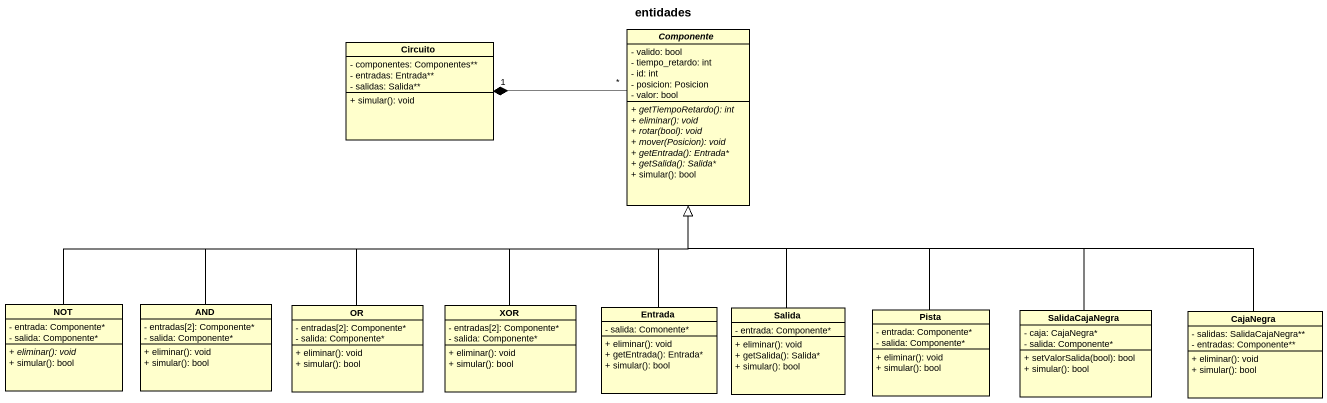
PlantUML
@startuml
title entidades
hide circle
hide empty members
skinparam classAttributeIconSize 0
class Circuito {
  - componentes: Componentes**
  - entradas: Entrada**
  - salidas: Salida**
  + simular(): void
}
abstract class Componente {
  - valido: bool
  - tiempo_retardo: int
  - id: int
  - posicion: Posicion
  - valor: bool
  {abstract} + getTiempoRetardo(): int
  {abstract} + eliminar(): void
  {abstract} + rotar(bool): void
  {abstract} + mover(Posicion): void
  {abstract} + getEntrada(): Entrada*
  {abstract} + getSalida(): Salida*
  + simular(): bool
}
class NOT {
  - entrada: Componente*
  - salida: Componente*
  {abstract} + eliminar(): void
  + simular(): bool
}
class AND {
  - entradas[2]: Componente*
  - salida: Componente*
  + eliminar(): void
  + simular(): bool
}
class OR {
  - entradas[2]: Componente*
  - salida: Componente*
  + eliminar(): void
  + simular(): bool
}
class XOR {
  - entradas[2]: Componente*
  - salida: Componente*
  + eliminar(): void
  + simular(): bool
}
class Entrada {
  - salida: Comonente*
  + eliminar(): void
  + getEntrada(): Entrada*
  + simular(): bool
}
class Salida {
  - entrada: Componente*
  + eliminar(): void
  + getSalida(): Salida*
  + simular(): bool
}
class Pista {
  - entrada: Componente*
  - salida: Componente*
  + eliminar(): void
  + simular(): bool
}
class SalidaCajaNegra {
  - caja: CajaNegra*
  - salida: Componente*
  + setValorSalida(bool): bool
  + simular(): bool
}
class CajaNegra {
  - salidas: SalidaCajaNegra**
  - entradas: Componente**
  + eliminar(): void
  + simular(): bool
}
Componente "*" -left-* "1" Circuito
NOT -right-|> Componente
AND -right-|> Componente
OR -up-|> Componente
XOR -up-|> Componente
Entrada -up-|> Componente
Salida -up-|> Componente
Pista -up-|> Componente
SalidaCajaNegra -left-|> Componente
CajaNegra -left-|> Componente
@enduml
